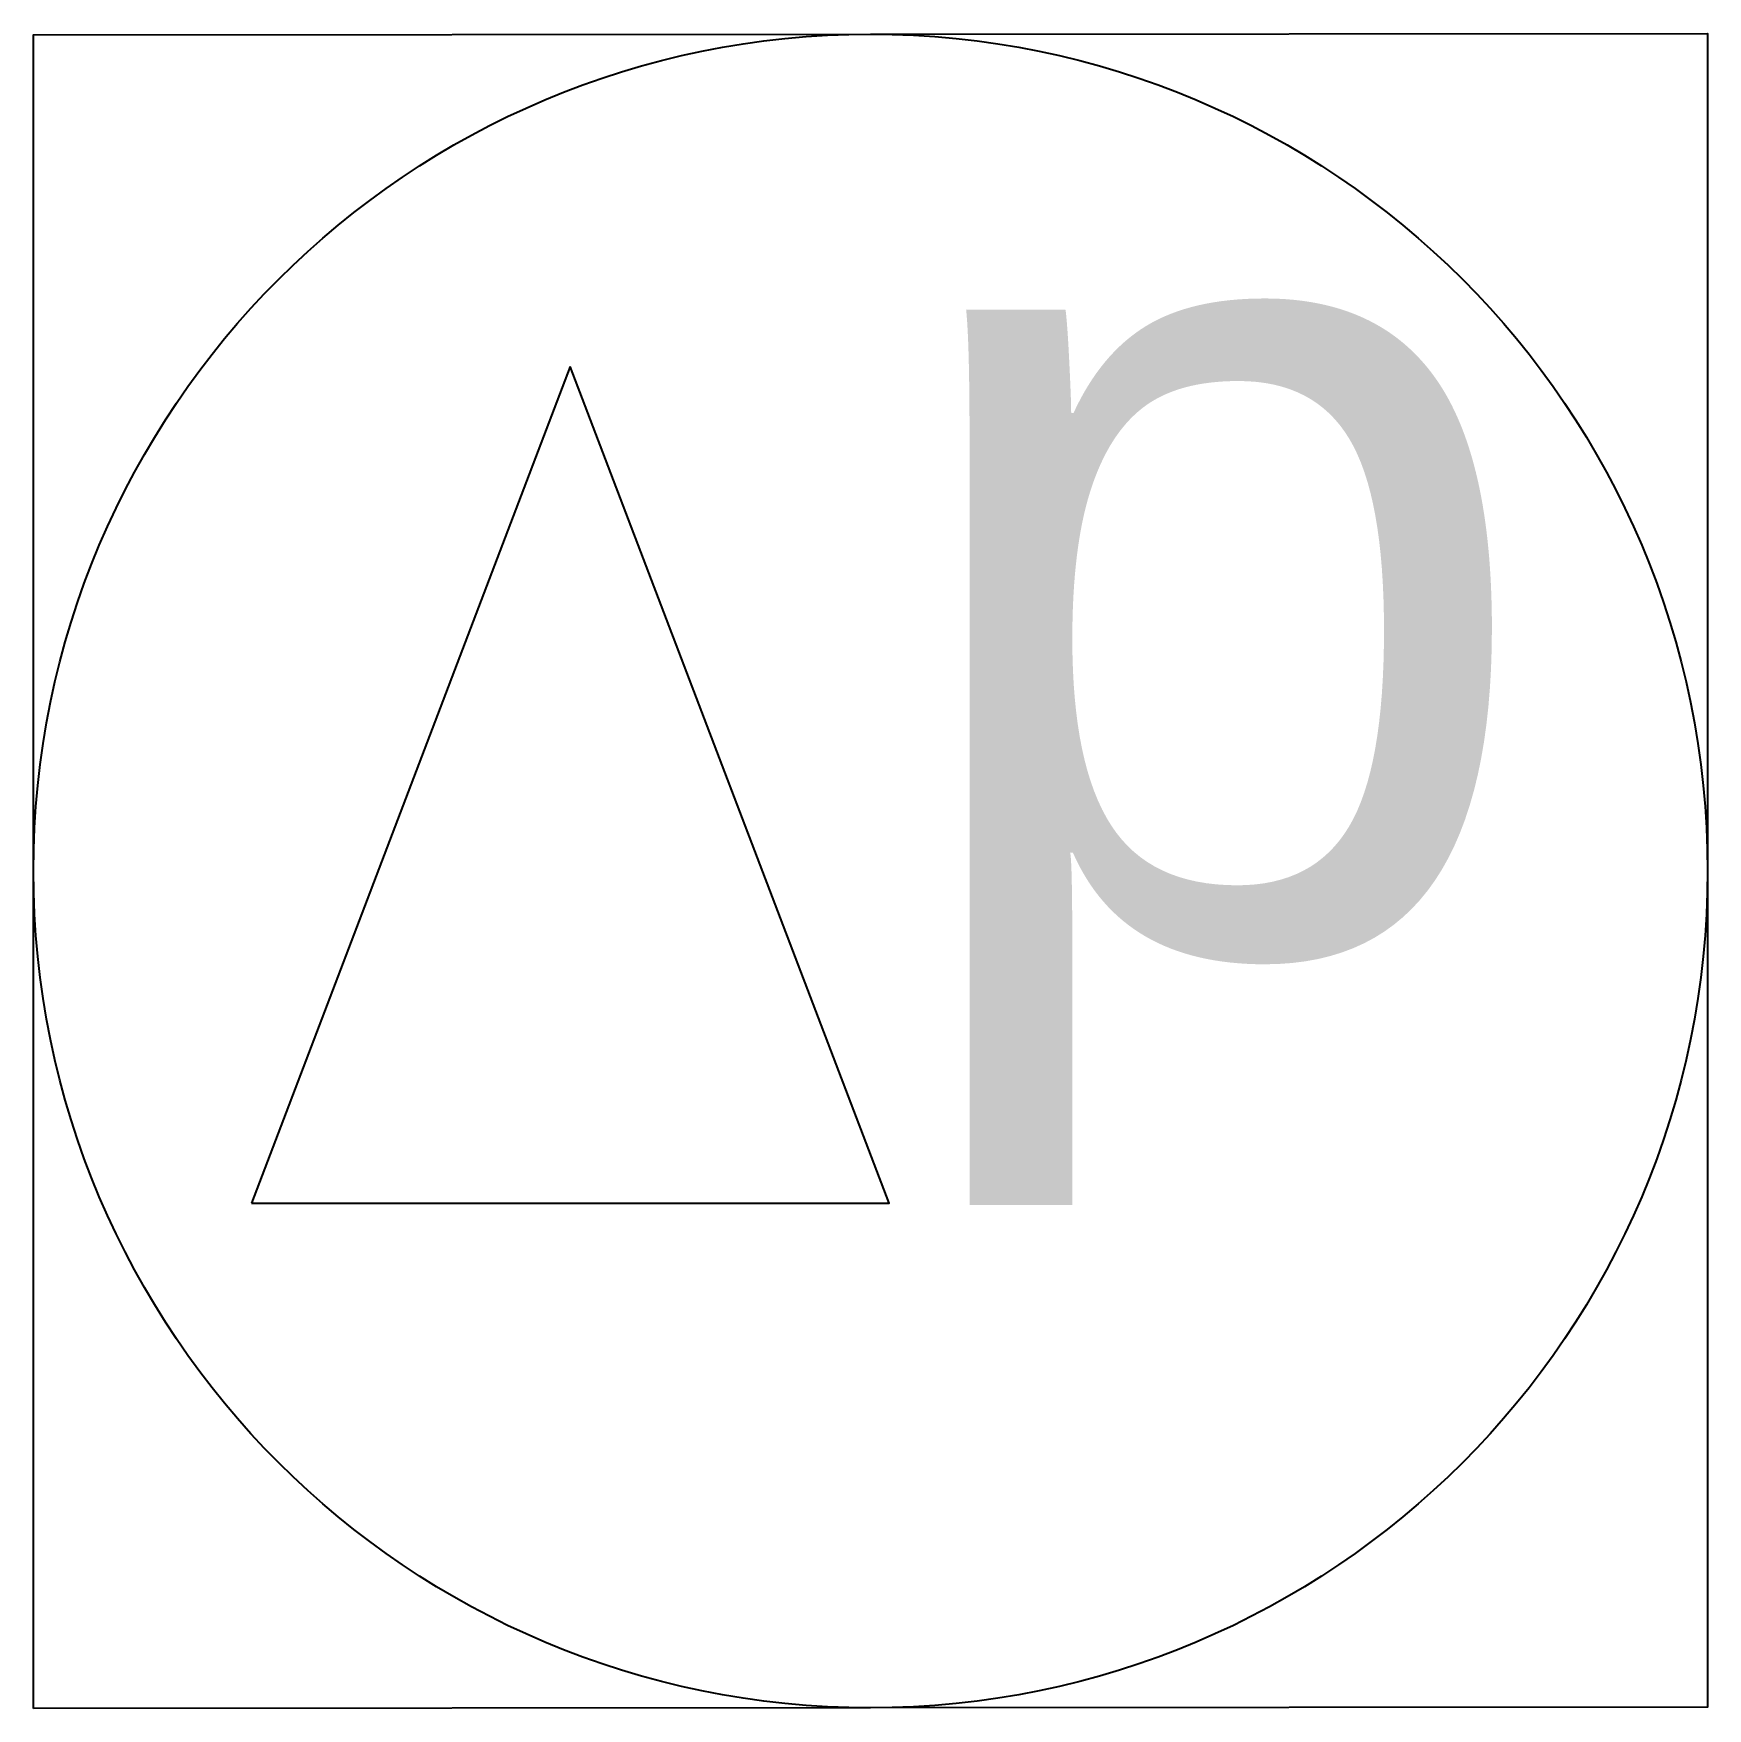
# Model space of a CAD drawing. Header units: millimetres. Extents: x -102 to 98, y -90 to 110.
import ezdxf
from ezdxf.enums import TextEntityAlignment as Align

# ---------------------------------------------------------------- set-up
doc = ezdxf.new("R2010")
doc.units = ezdxf.units.MM
doc.styles.add('EHS_Text', font='arial.ttf')

msp = doc.modelspace()

# ---------------------------------------------------------------- linework, layer by layer
at = {"color": 0, "linetype": 'ByBlock', "lineweight": -2}
msp.add_line((-38.29, 70.01), (-76.39, -29.97), dxfattribs=at)
msp.add_lwpolyline([(-102.42, -90.34), (-102.42, 109.66), (97.58, 109.8), (97.58, -90.2)], close=True, dxfattribs=at)
msp.add_lwpolyline([(-76.39, -29.97), (-0.18, -29.97), (-38.29, 70.01)], dxfattribs=at)
msp.add_circle((-2.42, 9.73), 100, dxfattribs=at)

# ---------------------------------------------------------------- texts
at = {"color": 0, "linetype": 'ByBlock', "lineweight": -2, "style": 'EHS_Text'}
msp.add_text('p', height=100, dxfattribs=at).set_placement((0, 50), align=Align.MIDDLE_LEFT)

doc.saveas('drawing.dxf')
